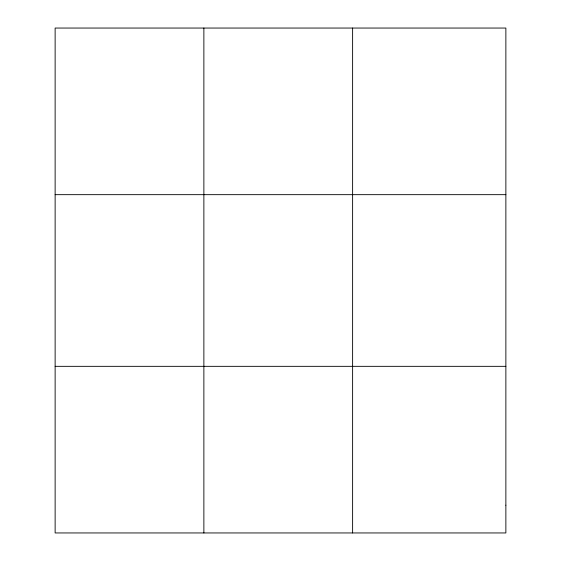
<?xml version="1.0" encoding="UTF-8"?>
<svg xmlns="http://www.w3.org/2000/svg" width="561" height="561" viewBox="0 0 561 561"><rect width="100%" height="100%" fill="white"/><g stroke="black" fill="none" stroke-linecap="round" stroke-linejoin="round"><path stroke-width="0.84" d="M203.874 532.95L203.874 28.05M352.617 532.95L352.617 28.05M55.132 194.667L505.868 194.667M55.132 366.333L505.868 366.333M505.868 505.18L505.868 532.95L55.132 532.95L55.132 28.05L505.868 28.05L505.868 505.18"/></g></svg>
